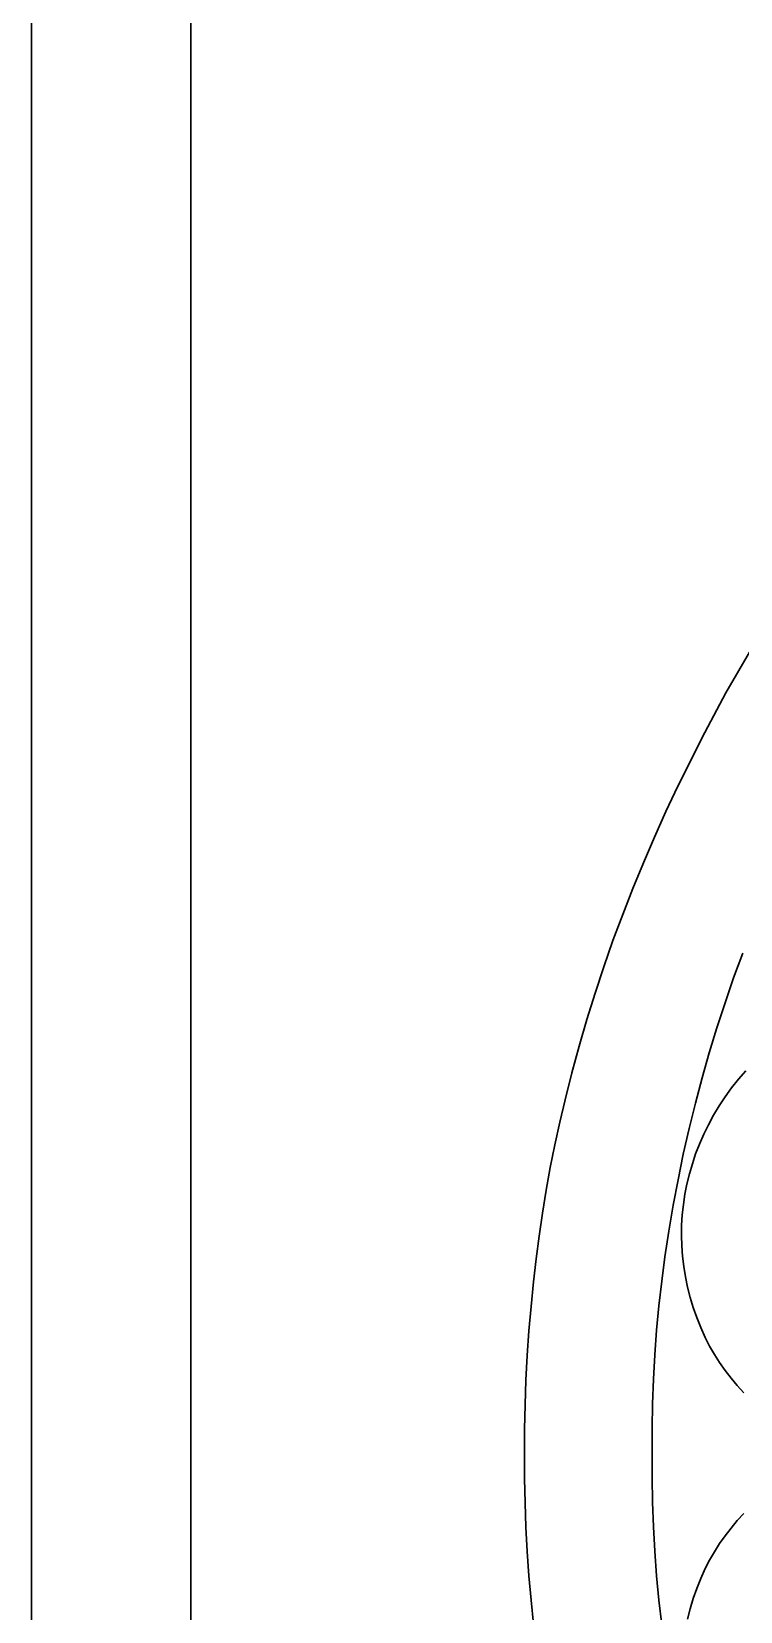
# Model space of a CAD drawing. Header units: millimetres. Extents: x 5940 to 9066, y 1327 to 3250.
# Drawn here: x 7506.1 to 7617.4, y 2305.2 to 2553.3 of the extents above; entities that cross this region are included whole.
import ezdxf

# ---------------------------------------------------------------- set-up
doc = ezdxf.new("R2010")
doc.units = ezdxf.units.MM
doc.layers.add('Default Layer', color=7, linetype='Continuous', lineweight=30)

msp = doc.modelspace()

# ---------------------------------------------------------------- linework, layer by layer
at = {"layer": 'Default Layer', "color": 18, "lineweight": 30, "true_color": 0x000000}
msp.add_line((7531.14, 1532.28), (7531.14, 3127.92), dxfattribs=at)
for points in [[(7506.14, 3245.1), (7506.14, 1415.1), (7506.14, 1415.1), (8166.14, 1415.1), (8166.14, 1415.1), (8166.14, 3245.1), (8166.14, 3245.1), (7506.14, 3245.1)], [(7619.23, 2456.5), (7617.16, 2453), (7615.16, 2449.48), (7613.23, 2445.93), (7611.37, 2442.35), (7609.57, 2438.75), (7609.57, 2438.75), (7607.62, 2434.8), (7605.74, 2430.82), (7603.93, 2426.81), (7602.19, 2422.79), (7600.53, 2418.74), (7598.94, 2414.67), (7597.42, 2410.57), (7595.98, 2406.46), (7594.62, 2402.32), (7593.32, 2398.17), (7592.11, 2393.99), (7590.96, 2389.8), (7589.9, 2385.59), (7589.9, 2385.59), (7589.06, 2382.05), (7588.29, 2378.49), (7587.58, 2374.93), (7586.93, 2371.36), (7586.35, 2367.77), (7585.82, 2364.18), (7585.36, 2360.59), (7584.96, 2356.98), (7584.96, 2356.98), (7584.56, 2353.13), (7584.22, 2349.28), (7583.95, 2345.42), (7583.75, 2341.56), (7583.62, 2337.69), (7583.55, 2333.83), (7583.55, 2329.96), (7583.55, 2329.96), (7583.55, 2326.13), (7583.62, 2322.31), (7583.76, 2318.48), (7583.96, 2314.66), (7584.22, 2310.84), (7584.56, 2307.02), (7584.96, 2303.21)], [(7617.79, 2408.59), (7616.36, 2404.71), (7615.02, 2400.81), (7613.74, 2396.89), (7612.54, 2392.95), (7611.41, 2389), (7610.35, 2385.03), (7609.37, 2381.04), (7608.46, 2377.04), (7607.63, 2373.02), (7606.87, 2369), (7606.18, 2364.95), (7605.57, 2360.9), (7605.57, 2360.9), (7605.07, 2357.07), (7604.64, 2353.23), (7604.27, 2349.38), (7603.99, 2345.53), (7603.77, 2341.68), (7603.62, 2337.82), (7603.55, 2333.96), (7603.55, 2330.1), (7603.55, 2330.1), (7603.55, 2326.24), (7603.62, 2322.38), (7603.77, 2318.53), (7603.99, 2314.68), (7604.27, 2310.83), (7604.63, 2306.99), (7605.07, 2303.15)], [(7618.27, 2390.14), (7617.12, 2388.82), (7617.12, 2388.82), (7616.04, 2387.44), (7615.03, 2386.03), (7614.08, 2384.6), (7613.21, 2383.14), (7612.4, 2381.66), (7611.67, 2380.15), (7611, 2378.62), (7610.4, 2377.08), (7609.88, 2375.51), (7609.42, 2373.94), (7609.03, 2372.34), (7608.72, 2370.74), (7608.48, 2369.13), (7608.3, 2367.52), (7608.2, 2365.89), (7608.18, 2364.27), (7608.22, 2362.64), (7608.34, 2361.01), (7608.53, 2359.39), (7608.79, 2357.77), (7609.12, 2356.15), (7609.53, 2354.55), (7610.02, 2352.95), (7610.57, 2351.37), (7611.2, 2349.8), (7611.91, 2348.24), (7611.91, 2348.24), (7612.59, 2346.9), (7613.34, 2345.59), (7614.15, 2344.32), (7615.02, 2343.07), (7615.95, 2341.87), (7616.94, 2340.7), (7617.98, 2339.57)], [(7617.98, 2320.63), (7616.93, 2319.5), (7615.95, 2318.33), (7615.02, 2317.12), (7614.15, 2315.88), (7613.34, 2314.6), (7612.59, 2313.29), (7611.91, 2311.95), (7611.91, 2311.95), (7611.2, 2310.4), (7610.57, 2308.83), (7610.02, 2307.24), (7609.53, 2305.65), (7609.12, 2304.04)]]:
    msp.add_lwpolyline(points, dxfattribs=at)

doc.saveas('drawing.dxf')
